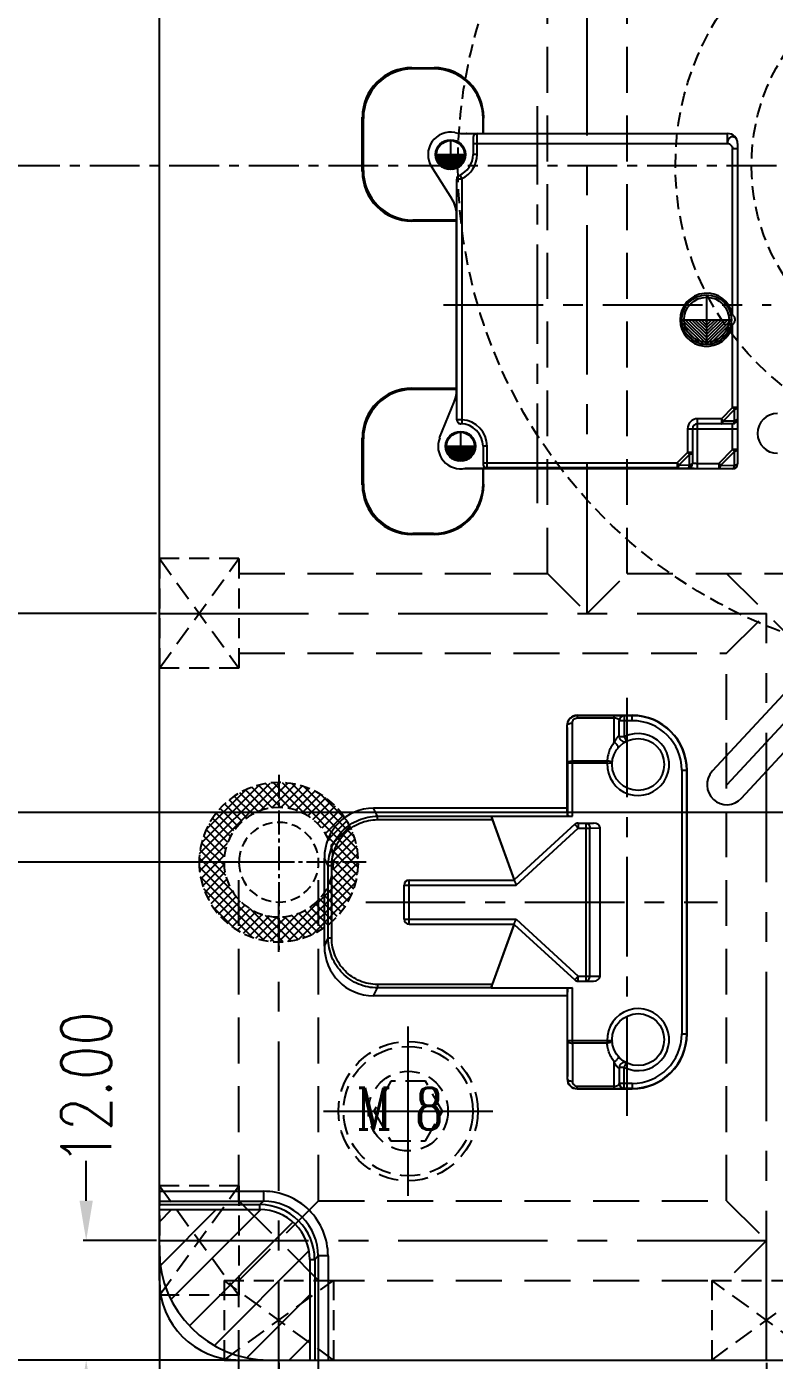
# Model space of a CAD drawing. Header units: millimetres. Extents: x 23490 to 24685, y -23248 to -22403.
# Drawn here: x 24370.3 to 24445.5, y -22755.5 to -22621.6 of the extents above; entities that cross this region are included whole.
import ezdxf

# ---------------------------------------------------------------- set-up
doc = ezdxf.new("R2010")
doc.units = ezdxf.units.MM
doc.header["$LTSCALE"] = 8
for name, pattern in [('CENTER', [2, 1.25, -0.25, 0.25, -0.25]), ('CENTER2', [1.125, 0.75, -0.125, 0.125, -0.125]), ('HIDDEN', [0.375, 0.25, -0.125]), ('HIDDEN2', [0.1875, 0.125, -0.0625])]:
    doc.linetypes.add(name, pattern=pattern)
doc.layers.get('DEFPOINTS').update_dxf_attribs({"color": 6})
for name, color, linetype in [('Cav-cor', 30, 'Continuous'), ('CL', 1, 'Continuous'), ('PIN', 5, 'Continuous'), ('PRODUCT', 1, 'Continuous'), ('SCREW', 52, 'HIDDEN'), ('WT', 4, 'Continuous')]:
    doc.layers.add(name, color=color, linetype=linetype)
doc.layers.add('dim', color=3, linetype='Continuous', lineweight=15)
doc.styles.add('ROMANC', font='RomanC.ttf', dxfattribs={"width": 0.8, "height": 7})
doc.styles.get("Standard").update_dxf_attribs({"font": 'txt.shx', "width": 0.8, "bigfont": 'chineset.shx'})
doc.dimstyles.new('ISO-25', dxfattribs={"dimtxt": 5, "dimasz": 4, "dimexe": 0.3, "dimexo": 0.3, "dimtad": 0, "dimzin": 1, "dimdsep": 46, "dimtxsty": 'Standard', "dimcen": 0, "dimclrd": 3, "dimclre": 3, "dimclrt": 3, "dimazin": 0, "dimtfac": 1, "dimtofl": 0, "dimtmove": 0, "dimatfit": 0, "dimfxl": 0, "dimarcsym": 0})

# ---------------------------------------------------------------- blocks, each defined once
blk = doc.blocks.new('*D25841')
at = {"layer": 'DEFPOINTS', "color": 0}
for p in [(24383.66, -22744.49), (24543.66, -22744.49), (24383.66, -22826.99)]:
    blk.add_point(p, dxfattribs=at)
at = {"layer": 'dim', "color": 3, "lineweight": -2}
for p, q in [((24383.66, -22744.79), (24383.66, -22827.29)), ((24543.66, -22744.79), (24543.66, -22827.29)), ((24387.66, -22826.99), (24454.7, -22826.99)), ((24539.66, -22826.99), (24472.62, -22826.99))]:
    blk.add_line(p, q, dxfattribs=at)
at = {"layer": 'dim', "color": 3}
for points in [[(24387.66, -22826.33), (24387.66, -22827.66), (24383.66, -22826.99)], [(24539.66, -22827.66), (24539.66, -22826.33), (24543.66, -22826.99)]]:
    blk.add_solid(points, dxfattribs=at)
at = {"layer": 'dim', "color": 3, "insert": (24463.66, -22826.99), "char_height": 5, "attachment_point": 5}
blk.add_mtext('160.00', dxfattribs=at)
blk = doc.blocks.new('cb_8')
at = {"linetype": 'HIDDEN'}
blk.add_circle((0, 0), 7, dxfattribs=at)
at = {"layer": 'SCREW', "linetype": 'CENTER2', "ltscale": 5}
for p, q in [((0, -8.5), (0, 8.5)), ((-8.5, 0), (8.5, 0))]:
    blk.add_line(p, q, dxfattribs=at)
at = {"layer": 'SCREW'}
blk.add_lwpolyline([(-1.73, 3), (-3.46, 0), (-1.73, -3), (1.73, -3), (3.46, 0), (1.73, 3)], close=True, dxfattribs=at)
for radius in [6.5, 4]:
    blk.add_circle((0, 0), radius, dxfattribs=at)
at = {"layer": 'dim', "style": 'ROMANC', "width": 0.8}
blk.add_text('M 8', height=4.186, dxfattribs=at).set_placement((-5.2, -1.86))
blk = doc.blocks.new('20150513.114825')
at = {"layer": 'WT', "color": 125, "linetype": 'HIDDEN'}
for p, q in [((-5.5, 8), (5.5, 8)), ((5.5, 8), (-5.5, 0)), ((-5.5, 8), (5.5, 0)), ((-5.5, 0), (-5.5, 8)), ((5.5, 0), (5.5, 8)), ((-5.5, 0), (5.5, 0))]:
    blk.add_line(p, q, dxfattribs=at)
blk = doc.blocks.new('20150513.114820')
at = {"layer": 'WT', "linetype": 'Continuous'}
h = blk.add_hatch(dxfattribs=at)
h.set_pattern_fill('ANSI37', color=125, scale=5, angle=270, style=0)
h.set_pattern_definition([(315, (23425.0146, -23957.4168), (0.441941738, 0.441941738), []), (45, (23425.0146, -23957.4168), (-0.441941738, 0.441941738), [])])
h.paths.add_polyline_path([(8, 0), (5.5, 0, 1), (-5.5, 0), (-8, 0, -1)])
h.paths.add_polyline_path([(-8, 0), (-5.5, 0, 0.414214), (0, -5.5, 0.414214), (5.5, 0), (8, 0, -0.414214), (0, -8, -0.414214)])
at = {"layer": 'WT', "color": 125, "linetype": 'CENTER2', "ltscale": 0.4}
for p, q in [((0, 8.79), (0, -8.79)), ((8.79, 0), (-8.79, 0))]:
    blk.add_line(p, q, dxfattribs=at)
at = {"layer": 'WT', "color": 125, "linetype": 'HIDDEN2'}
for radius in [8, 5.5, 4]:
    blk.add_circle((0, 0), radius, dxfattribs=at)
blk = doc.blocks.new('*D26536')
at = {"layer": 'DEFPOINTS', "color": 0}
for p in [(24376.31, -22743.49), (24383.66, -22743.49), (24391.66, -22755.49)]:
    blk.add_point(p, dxfattribs=at)
at = {"layer": 'dim', "color": 3, "lineweight": -2}
for p, q in [((24376.31, -22739.49), (24376.31, -22735.49)), ((24383.36, -22743.49), (24376.01, -22743.49)), ((24391.36, -22755.49), (24376.01, -22755.49)), ((24376.31, -22759.49), (24376.31, -22763.49))]:
    blk.add_line(p, q, dxfattribs=at)
at = {"layer": 'dim', "color": 3}
for points in [[(24375.64, -22739.49), (24376.98, -22739.49), (24376.31, -22743.49)], [(24376.98, -22759.49), (24375.64, -22759.49), (24376.31, -22755.49)]]:
    blk.add_solid(points, dxfattribs=at)
at = {"layer": 'dim', "color": 3, "insert": (24376.31, -22728.2), "char_height": 5, "attachment_point": 5, "rotation": 90}
blk.add_mtext('12.00', dxfattribs=at)
blk = doc.blocks.new('*D26537')
at = {"layer": 'DEFPOINTS', "color": 0}
for p in [(24348.25, -22680.49), (24383.66, -22680.49), (24391.66, -22755.49)]:
    blk.add_point(p, dxfattribs=at)
at = {"layer": 'dim', "color": 3, "lineweight": -2}
for p, q in [((24383.36, -22680.49), (24347.95, -22680.49)), ((24348.25, -22684.49), (24348.25, -22710.03)), ((24348.25, -22751.49), (24348.25, -22725.95)), ((24391.36, -22755.49), (24347.95, -22755.49))]:
    blk.add_line(p, q, dxfattribs=at)
at = {"layer": 'dim', "color": 3}
for points in [[(24348.91, -22684.49), (24347.58, -22684.49), (24348.25, -22680.49)], [(24347.58, -22751.49), (24348.91, -22751.49), (24348.25, -22755.49)]]:
    blk.add_solid(points, dxfattribs=at)
at = {"layer": 'dim', "color": 3, "insert": (24348.25, -22717.99), "char_height": 5, "attachment_point": 5, "rotation": 90}
blk.add_mtext('75.00', dxfattribs=at)
blk = doc.blocks.new('*D26538')
at = {"layer": 'DEFPOINTS', "color": 0}
for p in [(24383.66, -22747.49), (24395.66, -22755.49), (24395.66, -22764.85)]:
    blk.add_point(p, dxfattribs=at)
at = {"layer": 'dim', "color": 3, "lineweight": -2}
for p, q in [((24383.66, -22747.79), (24383.66, -22765.15)), ((24395.66, -22755.79), (24395.66, -22765.15)), ((24379.66, -22764.85), (24375.66, -22764.85)), ((24399.66, -22764.85), (24403.66, -22764.85))]:
    blk.add_line(p, q, dxfattribs=at)
at = {"layer": 'dim', "color": 3}
for points in [[(24379.66, -22765.52), (24379.66, -22764.19), (24383.66, -22764.85)], [(24399.66, -22764.19), (24399.66, -22765.52), (24395.66, -22764.85)]]:
    blk.add_solid(points, dxfattribs=at)
at = {"layer": 'dim', "color": 3, "insert": (24410.95, -22764.85), "char_height": 5, "attachment_point": 5}
blk.add_mtext('12.00', dxfattribs=at)
blk = doc.blocks.new('*D26539')
at = {"layer": 'DEFPOINTS', "color": 0}
for p in [(24383.66, -22747.49), (24444.66, -22755.49), (24444.66, -22774.45)]:
    blk.add_point(p, dxfattribs=at)
at = {"layer": 'dim', "color": 3, "lineweight": -2}
for p, q in [((24383.66, -22747.79), (24383.66, -22774.75)), ((24444.66, -22755.79), (24444.66, -22774.75)), ((24387.66, -22774.45), (24406.87, -22774.45)), ((24440.66, -22774.45), (24421.45, -22774.45))]:
    blk.add_line(p, q, dxfattribs=at)
at = {"layer": 'dim', "color": 3}
for points in [[(24387.66, -22773.78), (24387.66, -22775.11), (24383.66, -22774.45)], [(24440.66, -22775.11), (24440.66, -22773.78), (24444.66, -22774.45)]]:
    blk.add_solid(points, dxfattribs=at)
at = {"layer": 'dim', "color": 3, "insert": (24414.16, -22774.45), "char_height": 5, "attachment_point": 5}
blk.add_mtext('61.00', dxfattribs=at)
blk = doc.blocks.new('*D26540')
at = {"layer": 'DEFPOINTS', "color": 0}
for p in [(24383.66, -22747.49), (24488.66, -22755.49), (24488.66, -22783.35)]:
    blk.add_point(p, dxfattribs=at)
at = {"layer": 'dim', "color": 3, "lineweight": -2}
for p, q in [((24383.66, -22747.79), (24383.66, -22783.65)), ((24488.66, -22755.79), (24488.66, -22783.65)), ((24387.66, -22783.35), (24427.2, -22783.35)), ((24484.66, -22783.35), (24445.12, -22783.35))]:
    blk.add_line(p, q, dxfattribs=at)
at = {"layer": 'dim', "color": 3}
for points in [[(24387.66, -22782.68), (24387.66, -22784.01), (24383.66, -22783.35)], [(24484.66, -22784.01), (24484.66, -22782.68), (24488.66, -22783.35)]]:
    blk.add_solid(points, dxfattribs=at)
at = {"layer": 'dim', "color": 3, "insert": (24436.16, -22783.35), "char_height": 5, "attachment_point": 5}
blk.add_mtext('105.00', dxfattribs=at)
blk = doc.blocks.new('*D26541')
at = {"layer": 'DEFPOINTS', "color": 0}
for p in [(24366.23, -22705.49), (24395.66, -22705.49), (24391.66, -22755.49)]:
    blk.add_point(p, dxfattribs=at)
at = {"layer": 'dim', "color": 3, "lineweight": -2}
for p, q in [((24395.36, -22705.49), (24365.93, -22705.49)), ((24366.23, -22709.49), (24366.23, -22722.87)), ((24366.23, -22751.49), (24366.23, -22738.12)), ((24391.36, -22755.49), (24365.93, -22755.49))]:
    blk.add_line(p, q, dxfattribs=at)
at = {"layer": 'dim', "color": 3}
for points in [[(24366.9, -22709.49), (24365.56, -22709.49), (24366.23, -22705.49)], [(24365.56, -22751.49), (24366.9, -22751.49), (24366.23, -22755.49)]]:
    blk.add_solid(points, dxfattribs=at)
at = {"layer": 'dim', "color": 3, "insert": (24366.23, -22730.49), "char_height": 5, "attachment_point": 5, "rotation": 90}
blk.add_mtext('50.00', dxfattribs=at)
blk = doc.blocks.new('*D26542')
at = {"layer": 'DEFPOINTS', "color": 0}
for p in [(24531.66, -22700.49), (24357.69, -22755.49), (24391.66, -22755.49)]:
    blk.add_point(p, dxfattribs=at)
at = {"layer": 'dim', "color": 3, "lineweight": -2}
for p, q in [((24531.36, -22700.49), (24357.39, -22700.49)), ((24357.69, -22704.49), (24357.69, -22720.03)), ((24357.69, -22751.49), (24357.69, -22735.95)), ((24391.36, -22755.49), (24357.39, -22755.49))]:
    blk.add_line(p, q, dxfattribs=at)
at = {"layer": 'dim', "color": 3}
for points in [[(24358.36, -22704.49), (24357.02, -22704.49), (24357.69, -22700.49)], [(24357.02, -22751.49), (24358.36, -22751.49), (24357.69, -22755.49)]]:
    blk.add_solid(points, dxfattribs=at)
at = {"layer": 'dim', "color": 3, "insert": (24357.69, -22727.99), "char_height": 5, "attachment_point": 5, "rotation": 90}
blk.add_mtext('55.00', dxfattribs=at)

msp = doc.modelspace()

# ---------------------------------------------------------------- hatches: boundary and pattern name
at = {"layer": 'Cav-cor'}
h = msp.add_hatch(dxfattribs=at)
h.set_pattern_fill('ANSI31', color=241, style=0)
h.set_pattern_definition([(45, (-1686.4212, 13.9705), (-2.24506403, 2.24506403), [])])
h.paths.add_polyline_path([(24383.661, -22744.491, 0.4142136), (24394.661, -22755.491), (24398.767, -22755.491), (24398.767, -22745.378, 0.414533), (24393.774, -22740.385), (24383.661, -22740.385)])
at = {"layer": 'PIN', "linetype": 'Continuous'}
h = msp.add_hatch(dxfattribs=at)
h.set_pattern_fill('ANSI31', color=4, scale=1.090909, angle=90.5, style=0)
h.set_pattern_definition([(135.5, (24524.9532, -22641.20546), (-0.09557854, -0.09726142), [])])
h.paths.add_polyline_path([(24412.918, -22634.416), (24411.418, -22634.429, 0.4142136), (24412.931, -22635.916)])
h = msp.add_hatch(dxfattribs=at)
h.set_pattern_fill('ANSI31', color=4, scale=1.090909, angle=89.5, style=0)
h.set_pattern_definition([(44.5, (24300.88215, -22641.20546), (0.09557854, -0.09726142), [])])
h.paths.add_polyline_path([(24412.918, -22634.416), (24414.418, -22634.429, -0.4142136), (24412.905, -22635.916)])
h = msp.add_hatch(dxfattribs=at)
h.set_pattern_fill('ANSI31', color=4, scale=1.818182, angle=90.5, style=0)
h.set_pattern_definition([(135.5, (24625.37156, -22662.31442), (-0.15929756, -0.16210237), [])])
h.paths.add_polyline_path([(24438.646, -22650.998), (24436.146, -22651.02, 0.4142136), (24438.667, -22653.498)])
h = msp.add_hatch(dxfattribs=at)
h.set_pattern_fill('ANSI31', color=4, scale=1.818182, angle=89.5, style=0)
h.set_pattern_definition([(44.5, (24251.9198, -22662.31442), (0.15929756, -0.16210237), [])])
h.paths.add_polyline_path([(24438.646, -22650.998), (24441.146, -22651.02, -0.4142136), (24438.624, -22653.498)])
h = msp.add_hatch(dxfattribs=at)
h.set_pattern_fill('ANSI31', color=4, scale=1.090909, angle=90.5, style=0)
h.set_pattern_definition([(135.5, (24525.9582, -22670.50121), (-0.09557854, -0.09726142), [])])
h.paths.add_polyline_path([(24413.923, -22663.712), (24412.423, -22663.725, 0.4142136), (24413.936, -22665.211)])
h = msp.add_hatch(dxfattribs=at)
h.set_pattern_fill('ANSI31', color=4, scale=1.090909, angle=89.5, style=0)
h.set_pattern_definition([(44.5, (24301.88715, -22670.50121), (0.09557854, -0.09726142), [])])
h.paths.add_polyline_path([(24413.923, -22663.712), (24415.423, -22663.725, -0.4142136), (24413.91, -22665.211)])

# ---------------------------------------------------------------- linework, layer by layer
at = {"color": 8, "linetype": 'HIDDEN', "ltscale": 0.7}
for radius in [50, 28.15, 20.5]:
    msp.add_circle((24463.661, -22635.491), radius, dxfattribs=at)
at = {"layer": 'Cav-cor', "color": 241}
for p, q in [((24383.661, -22747.491), (24383.661, -22523.491)), ((24409.037, -22625.685), (24409.142, -22625.791)), ((24409.037, -22625.685), (24411.263, -22625.685)), ((24411.2, -22625.791), (24409.142, -22625.791)), ((24411.263, -22625.685), (24411.2, -22625.791)), ((24404.056, -22636.115), (24404.056, -22630.666)), ((24404.056, -22630.666), (24404.161, -22630.772)), ((24404.161, -22636.01), (24404.161, -22630.772)), ((24416.247, -22630.681), (24416.184, -22630.787)), ((24416.184, -22632.292), (24416.184, -22630.787)), ((24416.247, -22632.292), (24416.247, -22630.681)), ((24414.536, -22632.292), (24440.756, -22632.292)), ((24415.179, -22632.694), (24415.179, -22634.416)), ((24415.581, -22634.416), (24415.581, -22632.292)), ((24440.756, -22633.297), (24440.756, -22632.292)), ((24415.179, -22633.297), (24440.756, -22633.297)), ((24441.259, -22650.483), (24441.259, -22633.799)), ((24441.259, -22633.799), (24441.761, -22633.799)), ((24441.761, -22633.297), (24441.761, -22665.47)), ((24415.581, -22634.416), (24415.179, -22634.416)), ((24404.056, -22636.115), (24404.161, -22636.01)), ((24413.066, -22638.892), (24411.005, -22635.622)), ((24414.064, -22636.819), (24413.891, -22636.457)), ((24413.549, -22640.528), (24413.549, -22636.871)), ((24413.562, -22661.049), (24413.562, -22636.865)), ((24414.064, -22636.819), (24414.064, -22661.052)), ((24413.531, -22640.991), (24413.531, -22640.5)), ((24413.549, -22640.528), (24413.531, -22640.5)), ((24409.037, -22641.096), (24409.142, -22640.991)), ((24413.521, -22641.096), (24409.037, -22641.096)), ((24413.531, -22640.991), (24409.142, -22640.991)), ((24413.531, -22640.991), (24413.521, -22641.096)), ((24413.521, -22657.885), (24413.521, -22641.096)), ((24441.259, -22650.483), (24440.864, -22650.561)), ((24441.259, -22651.513), (24440.864, -22651.435)), ((24441.259, -22659.818), (24441.259, -22651.513)), ((24409.037, -22657.885), (24409.142, -22657.991)), ((24409.037, -22657.885), (24413.521, -22657.885)), ((24413.531, -22657.991), (24409.142, -22657.991)), ((24413.531, -22657.991), (24413.521, -22657.885)), ((24413.531, -22658.059), (24413.531, -22657.991)), ((24413.531, -22658.059), (24413.549, -22658.016)), ((24413.549, -22661.048), (24413.549, -22658.016)), ((24411.826, -22662.864), (24413.311, -22659.189)), ((24441.259, -22659.818), (24440.129, -22660.948)), ((24441.457, -22660.017), (24440.328, -22661.146)), ((24441.259, -22659.818), (24441.457, -22660.017)), ((24441.761, -22659.818), (24441.259, -22659.818)), ((24441.457, -22661.146), (24441.457, -22660.017)), ((24414.064, -22661.052), (24414.043, -22661.453)), ((24436.736, -22661.953), (24436.736, -22664.341)), ((24436.736, -22661.953), (24441.761, -22661.953)), ((24437.239, -22661.953), (24437.239, -22665.405)), ((24437.741, -22665.925), (24437.741, -22660.948)), ((24440.129, -22660.948), (24437.741, -22660.948)), ((24441.259, -22661.45), (24437.741, -22661.45)), ((24440.129, -22660.948), (24440.328, -22661.146)), ((24440.129, -22660.948), (24440.129, -22661.45)), ((24440.328, -22661.146), (24441.457, -22661.146)), ((24441.259, -22664.036), (24441.259, -22661.45)), ((24404.056, -22667.595), (24404.056, -22662.866)), ((24404.056, -22662.866), (24404.161, -22662.972)), ((24404.161, -22667.49), (24404.161, -22662.972)), ((24416.184, -22663.712), (24416.184, -22665.515)), ((24416.586, -22663.712), (24416.184, -22663.712)), ((24416.586, -22665.917), (24416.586, -22663.712)), ((24436.736, -22664.341), (24435.689, -22665.388)), ((24436.935, -22664.539), (24435.888, -22665.586)), ((24436.736, -22664.341), (24436.935, -22664.539)), ((24437.239, -22664.341), (24436.736, -22664.341)), ((24436.935, -22665.595), (24436.935, -22664.539)), ((24441.259, -22664.036), (24439.871, -22665.423)), ((24441.457, -22664.234), (24440.07, -22665.621)), ((24441.761, -22664.036), (24441.259, -22664.036)), ((24441.259, -22664.036), (24441.457, -22664.234)), ((24441.457, -22665.633), (24441.457, -22664.234)), ((24414.231, -22665.952), (24416.184, -22665.952)), ((24414.423, -22665.917), (24416.586, -22665.917)), ((24416.184, -22665.388), (24435.689, -22665.388)), ((24416.184, -22667.475), (24416.184, -22665.952)), ((24416.247, -22665.973), (24416.184, -22665.952)), ((24416.247, -22667.58), (24416.247, -22665.973)), ((24441.259, -22665.973), (24416.247, -22665.973)), ((24435.689, -22665.89), (24416.586, -22665.89)), ((24435.689, -22665.388), (24435.888, -22665.586)), ((24435.689, -22665.388), (24435.689, -22665.89)), ((24435.689, -22665.89), (24436.736, -22665.899)), ((24435.888, -22665.586), (24436.935, -22665.595)), ((24436.736, -22665.899), (24436.736, -22665.908)), ((24437.741, -22665.423), (24439.871, -22665.423)), ((24437.741, -22665.925), (24439.871, -22665.925)), ((24439.871, -22665.423), (24440.07, -22665.621)), ((24439.871, -22665.423), (24439.871, -22665.925)), ((24439.871, -22665.925), (24441.259, -22665.937)), ((24440.07, -22665.621), (24441.457, -22665.633)), ((24441.259, -22665.973), (24441.259, -22665.937)), ((24404.056, -22667.595), (24404.161, -22667.49)), ((24416.184, -22667.475), (24416.247, -22667.58)), ((24409.037, -22672.576), (24409.142, -22672.471)), ((24411.263, -22672.576), (24409.037, -22672.576)), ((24411.2, -22672.471), (24409.142, -22672.471)), ((24411.2, -22672.471), (24411.263, -22672.576)), ((24461.161, -22672.634), (24439.219, -22696.352)), ((24440.687, -22697.71), (24463.661, -22672.876)), ((24442.155, -22699.068), (24461.161, -22678.524)), ((24425.655, -22690.749), (24425.641, -22690.734)), ((24425.641, -22690.734), (24431.164, -22690.734)), ((24425.655, -22690.749), (24429.372, -22690.749)), ((24425.655, -22690.749), (24425.655, -22690.993)), ((24425.655, -22690.993), (24429.372, -22690.993)), ((24429.372, -22693.444), (24429.372, -22690.749)), ((24429.874, -22692.884), (24429.874, -22691.262)), ((24431.164, -22691.272), (24429.874, -22691.272)), ((24430.377, -22690.759), (24430.377, -22692.884)), ((24431.164, -22690.769), (24430.377, -22690.769)), ((24431.164, -22691.272), (24431.164, -22690.734)), ((24424.653, -22691.757), (24424.636, -22691.739)), ((24424.636, -22700.069), (24424.636, -22691.739)), ((24430.377, -22692.884), (24429.874, -22692.884)), ((24430.377, -22692.884), (24430.601, -22693.333)), ((24428.654, -22695.543), (24424.671, -22695.543)), ((24424.671, -22695.543), (24424.671, -22700.776)), ((24428.654, -22695.322), (24425.173, -22695.322)), ((24425.173, -22700.864), (24425.173, -22695.322)), ((24428.654, -22695.543), (24428.654, -22695.322)), ((24429.156, -22695.564), (24428.654, -22695.543)), ((24436.149, -22696.257), (24436.687, -22696.257)), ((24436.149, -22696.257), (24436.149, -22722.724)), ((24436.652, -22722.724), (24436.652, -22696.257)), ((24436.687, -22722.724), (24436.687, -22696.257)), ((24405.579, -22700.868), (24405.182, -22700.069)), ((24424.636, -22700.069), (24405.182, -22700.069)), ((24405.579, -22701.213), (24405.579, -22700.868)), ((24405.579, -22700.868), (24416.999, -22700.868)), ((24417, -22700.864), (24416.999, -22700.868)), ((24417, -22700.864), (24419.325, -22707.253)), ((24417, -22700.864), (24425.173, -22700.864)), ((24424.671, -22700.776), (24424.636, -22700.069)), ((24405.579, -22701.213), (24417.098, -22701.213)), ((24417.098, -22701.213), (24419.306, -22707.28)), ((24425.403, -22701.683), (24419.325, -22707.253)), ((24419.501, -22707.782), (24425.745, -22702.061)), ((24425.403, -22701.683), (24425.406, -22701.69)), ((24425.406, -22701.69), (24425.745, -22702.061)), ((24425.742, -22701.551), (24427.273, -22701.551)), ((24425.742, -22701.551), (24425.745, -22701.558)), ((24425.745, -22701.558), (24425.745, -22702.061)), ((24425.745, -22702.061), (24426.912, -22702.061)), ((24426.54, -22701.558), (24427.273, -22701.551)), ((24426.54, -22717.423), (24426.54, -22701.558)), ((24426.912, -22702.061), (24427.948, -22702.051)), ((24426.912, -22716.921), (24426.912, -22702.061)), ((24427.948, -22716.931), (24427.948, -22702.051)), ((24400.633, -22705.863), (24400.239, -22705.069)), ((24400.239, -22713.913), (24400.239, -22705.069)), ((24400.982, -22705.863), (24400.633, -22705.863)), ((24400.633, -22713.119), (24400.633, -22705.863)), ((24400.982, -22713.119), (24400.982, -22705.863)), ((24408.752, -22707.28), (24419.299, -22707.28)), ((24408.752, -22711.702), (24408.752, -22707.28)), ((24419.325, -22707.253), (24419.301, -22707.278)), ((24408.25, -22707.782), (24419.501, -22707.782)), ((24408.25, -22711.199), (24408.25, -22707.782)), ((24408.25, -22711.199), (24419.501, -22711.199)), ((24408.752, -22711.702), (24419.299, -22711.702)), ((24417, -22718.117), (24419.325, -22711.729)), ((24419.306, -22711.702), (24417.098, -22717.769)), ((24419.325, -22711.729), (24419.301, -22711.703)), ((24419.325, -22711.729), (24425.403, -22717.298)), ((24419.501, -22711.199), (24425.745, -22716.921)), ((24400.239, -22713.913), (24400.633, -22713.119)), ((24400.982, -22713.119), (24400.633, -22713.119)), ((24425.406, -22717.291), (24425.745, -22716.921)), ((24425.745, -22716.921), (24426.912, -22716.921)), ((24425.745, -22717.423), (24425.745, -22716.921)), ((24426.912, -22716.921), (24427.948, -22716.931)), ((24405.182, -22718.913), (24405.579, -22718.114)), ((24417.098, -22717.769), (24405.579, -22717.769)), ((24405.579, -22717.769), (24405.579, -22718.114)), ((24416.999, -22718.114), (24405.579, -22718.114)), ((24417, -22718.117), (24416.999, -22718.114)), ((24417, -22718.117), (24425.173, -22718.117)), ((24424.671, -22718.205), (24424.636, -22718.913)), ((24424.671, -22723.439), (24424.671, -22718.205)), ((24425.173, -22723.659), (24425.173, -22718.117)), ((24425.403, -22717.298), (24425.406, -22717.291)), ((24425.742, -22717.43), (24425.745, -22717.423)), ((24425.742, -22717.43), (24427.273, -22717.43)), ((24424.636, -22718.913), (24405.182, -22718.913)), ((24424.636, -22718.913), (24424.636, -22727.242)), ((24428.654, -22723.439), (24424.671, -22723.439)), ((24428.654, -22723.659), (24425.173, -22723.659)), ((24429.156, -22723.418), (24428.654, -22723.439)), ((24428.654, -22723.439), (24428.654, -22723.659)), ((24436.149, -22722.724), (24436.687, -22722.724)), ((24429.372, -22728.232), (24429.372, -22725.537)), ((24430.377, -22726.098), (24429.874, -22726.098)), ((24429.874, -22726.098), (24429.874, -22727.72)), ((24430.377, -22726.098), (24430.601, -22725.648)), ((24430.377, -22728.222), (24430.377, -22726.098)), ((24424.653, -22727.225), (24424.636, -22727.242)), ((24431.164, -22727.71), (24429.874, -22727.71)), ((24431.164, -22727.71), (24431.164, -22728.247)), ((24425.655, -22728.232), (24425.641, -22728.247)), ((24425.641, -22728.247), (24431.164, -22728.247)), ((24425.655, -22727.989), (24429.372, -22727.989)), ((24425.655, -22728.232), (24425.655, -22727.989)), ((24425.655, -22728.232), (24429.372, -22728.232)), ((24431.164, -22728.212), (24430.377, -22728.212)), ((24383.661, -22738.542), (24394.119, -22738.542)), ((24383.661, -22739.54), (24394.119, -22739.54)), ((24393.774, -22739.885), (24394.119, -22739.54)), ((24394.119, -22738.542), (24394.119, -22739.54)), ((24383.661, -22739.885), (24393.774, -22739.885)), ((24383.661, -22740.385), (24393.774, -22740.385)), ((24393.774, -22740.385), (24393.774, -22739.885)), ((24399.267, -22745.378), (24399.612, -22745.033)), ((24400.61, -22745.033), (24399.612, -22745.033)), ((24399.612, -22745.033), (24399.612, -22755.491)), ((24400.61, -22745.033), (24400.61, -22755.491)), ((24398.767, -22745.378), (24399.267, -22745.378)), ((24398.767, -22745.378), (24398.767, -22755.491)), ((24399.267, -22745.378), (24399.267, -22755.491)), ((24391.661, -22755.491), (24535.661, -22755.491))]:
    msp.add_line(p, q, dxfattribs=at)
for centre, radius in [((24438.646, -22650.998), 2.261), ((24431.767, -22695.672), 2.613), ((24431.767, -22723.31), 2.613)]:
    msp.add_circle(centre, radius, dxfattribs=at)
for centre, radius, start, end in [((24412.918, -22634.416), 2.261, 78.73414, 212.23095), ((24414.341, -22627.27), 5.025, 258.73436, 271.85393), ((24415.581, -22632.694), 0.402, 90, 180), ((24440.756, -22633.297), 1.005, 0, 90), ((24412.918, -22634.416), 2.261, 292.82404, 0), ((24412.918, -22634.416), 2.663, 295.50433, 0), ((24413.951, -22636.871), 0.402, 112.82341, 179.99918), ((24413.964, -22636.865), 0.402, 114.79564, 180.01335), ((24412.516, -22634.416), 2.663, 292.82333, 293.13164), ((24438.646, -22650.998), 2.663, 11.14769, 348.85231), ((24445.761, -22662.415), 2, 90, 270), ((24413.521, -22663.712), 2.663, 89.11265, 89.39653), ((24413.357, -22727.443), 66.394, 89.38922, 89.82286), ((24413.964, -22661.049), 0.402, 179.99654, 264.24887), ((24413.923, -22663.712), 2.261, 0, 89.39587), ((24413.923, -22663.712), 2.663, 0, 86.94923), ((24437.741, -22661.953), 1.005, 90, 180), ((24437.741, -22661.953), 0.502, 90, 180), ((24441.259, -22660.948), 0.502, 270, 0), ((24413.923, -22663.712), 2.261, 157.9935, 282.79336), ((24416.586, -22665.488), 0.402, 183.65596, 270.00593), ((24436.736, -22665.396), 0.502, 269.99851, 359.99216), ((24436.736, -22665.405), 0.502, 269.99851, 359.99216), ((24441.258, -22665.431), 0.506, 270.06503, 287.93227), ((24441.259, -22665.434), 0.503, 288.00672, 341.98455), ((24425.641, -22691.739), 1.005, 90.00519, 179.99481), ((24425.656, -22691.754), 1.005, 90.01655, 100.88541), ((24430.377, -22691.262), 0.503, 90.00204, 179.99564), ((24430.38, -22691.273), 0.506, 162.25046, 178.83031), ((24430.37, -22691.272), 0.496, 178.8751, 179.99949), ((24430.377, -22691.272), 0.503, 108.068, 162.17788), ((24430.377, -22691.276), 0.506, 90.06567, 107.99182), ((24431.164, -22696.257), 5.523, 0, 90), ((24431.164, -22696.257), 5.488, 0, 90), ((24431.164, -22696.257), 4.986, 0, 90), ((24425.657, -22691.754), 1.004, 179.27165, 180.14305), ((24431.767, -22695.672), 3.115, 177.62476, 116.49587), ((24430.377, -22692.884), 0.502, 179.99965, 296.49617), ((24440.687, -22697.71), 2, 137.22694, 317.22694), ((24408.752, -22707.782), 0.502, 90, 180), ((24408.752, -22711.199), 0.502, 180, 270), ((24431.767, -22723.31), 3.115, 243.50413, 182.37524), ((24431.164, -22722.724), 5.523, 270, 0), ((24431.164, -22722.724), 5.488, 270, 0), ((24431.164, -22722.724), 4.986, 270, 0), ((24430.377, -22726.098), 0.502, 63.50383, 180.00035), ((24425.641, -22727.242), 1.005, 180.00519, 269.99481), ((24425.657, -22727.227), 1.004, 179.85695, 180.72835), ((24430.37, -22727.71), 0.496, 180.00051, 181.1249), ((24430.38, -22727.709), 0.506, 181.16969, 197.74954), ((24430.377, -22727.72), 0.503, 180.00436, 269.99796), ((24425.656, -22727.228), 1.005, 259.11459, 269.98345), ((24430.377, -22727.709), 0.503, 197.82212, 251.932), ((24430.377, -22727.706), 0.506, 252.00818, 269.93433), ((24394.123, -22745.029), 6.487, 359.96876, 90.03124), ((24394.126, -22745.026), 5.486, 359.92894, 90.07106), ((24393.775, -22745.377), 5.491, 359.98867, 90.01133), ((24393.777, -22745.375), 4.99, 359.96876, 90.03124), ((24394.661, -22744.491), 11, 180, 270), ((24391.661, -22747.491), 8, 180, 270)]:
    msp.add_arc(centre, radius, start, end, dxfattribs=at)
for centre, major_axis, ratio, start_param, end_param in [((24409.075, -22630.704), (3.562, -3.562), 0.9924325, 2.3599926, 3.9231927), ((24409.18, -22630.81), (-3.562, 3.562), 0.9924325, -0.7816001, 0.7816001), ((24411.177, -22630.81), (2.583, 4.312), 0.9948398, -1.0288116, 0.5374234), ((24411.24, -22630.704), (2.583, 4.312), 0.9948398, -1.0288116, 0.5374234), ((24414.536, -22633.297), (1.005, 0), 0.9999619, 1.5707963, 1.6031587), ((24409.075, -22636.077), (3.562, 3.562), 0.9924325, -3.9231927, -2.3599926), ((24409.18, -22635.972), (-3.562, -3.562), 0.9924325, -0.7816001, 0.7816001), ((24410.516, -22640.5), (-1.608, 2.551), 0.9998662, 4.1497923, 4.712389), ((24410.534, -22640.527), (-1.608, 2.551), 0.9998662, -2.133393, -1.5707963), ((24409.075, -22662.904), (3.562, -3.562), 0.9924325, 2.3599926, 3.9231927), ((24409.18, -22663.01), (-3.562, 3.562), 0.9924325, -0.7816001, 0.7816001), ((24410.516, -22658.06), (1.13, 2.796), 0.9997289, -1.5707963, -1.1866163), ((24410.534, -22658.016), (1.13, 2.796), 0.9997289, -1.5707963, -1.1866163), ((24416.586, -22665.515), (0, 0.402), 0.9998477, 1.5707963, 3.1415927), ((24441.259, -22665.47), (0, -0.503), 0.9998477, 0, 1.5707963), ((24409.18, -22667.452), (-3.562, -3.562), 0.9924325, -0.7816001, 0.7816001), ((24411.177, -22667.452), (-2.583, 4.312), 0.9948398, 2.6041693, 4.1704042), ((24409.075, -22667.557), (3.562, 3.562), 0.9924325, -3.9231927, -2.3599926), ((24411.24, -22667.557), (-2.583, 4.312), 0.9948398, 2.6041693, 4.1704042), ((24405.258, -22705.146), (-2.265, 4.565), 0.9811726, -0.4530572, 1.1026041), ((24417.13, -22701.213), (-0.128, 0.35), 0.0821384, 0.1444157, 1.5406791), ((24425.173, -22700.776), (0.502, 0), 0.176327, -3.132866, -1.5707963), ((24425.742, -22702.054), (-0.182, 0.468), 0.9999562, -0.3708677, 0.3708677), ((24427.269, -22702.054), (0.678, 0.007), 0.7406719, -0.0071259, 1.5578075), ((24405.258, -22713.836), (2.265, 4.565), 0.9811726, -4.2441968, -2.6885354), ((24427.269, -22716.928), (-0.678, 0.007), 0.7406719, 1.5837852, 3.1487186), ((24417.13, -22717.769), (0.128, 0.35), 0.0821384, -4.6822718, -3.2860084), ((24425.173, -22718.206), (0.502, 0), 0.176327, 1.5707963, 3.132866), ((24425.742, -22716.928), (-0.182, -0.468), 0.9999562, -0.3708677, 0.3708677)]:
    msp.add_ellipse(centre, major_axis=major_axis, ratio=ratio, start_param=start_param, end_param=end_param, dxfattribs=at)
for points, knots in [([(24440.756, -22633.297), (24440.759, -22633.226), (24440.774, -22633.086), (24440.843, -22632.895), (24440.948, -22632.738), (24441.084, -22632.63), (24441.241, -22632.584), (24441.401, -22632.61), (24441.543, -22632.701), (24441.614, -22632.793), (24441.645, -22632.845)], [0, 0, 0, 0, 0.1497874, 0.2929919, 0.4246782, 0.5432316, 0.6519918, 0.7589885, 0.8732335, 1, 1, 1, 1]), ([(24440.756, -22633.297), (24440.818, -22633.299), (24440.946, -22633.337), (24441.104, -22633.454), (24441.223, -22633.61), (24441.259, -22633.738), (24441.259, -22633.799)], [0, 0, 0, 0, 0.2432086, 0.5023464, 0.7595733, 1, 1, 1, 1]), ([(24413.562, -22636.865), (24413.575, -22636.863), (24413.625, -22636.86), (24413.729, -22636.85), (24413.883, -22636.837), (24414.001, -22636.826), (24414.064, -22636.819)], [0, 0, 0, 0, 0.0788734, 0.2966704, 0.6199168, 1, 1, 1, 1]), ([(24441.259, -22651.513), (24441.293, -22651.478), (24441.358, -22651.405), (24441.439, -22651.282), (24441.496, -22651.146), (24441.517, -22650.998), (24441.496, -22650.851), (24441.421, -22650.669), (24441.327, -22650.553), (24441.259, -22650.483)], [0, 0, 0, 0, 0.1257828, 0.2503481, 0.3746635, 0.5002407, 0.6258404, 0.7502147, 1, 1, 1, 1]), ([(24441.761, -22659.818), (24441.761, -22659.84), (24441.747, -22659.875), (24441.713, -22659.912), (24441.662, -22659.951), (24441.576, -22659.989), (24441.499, -22660.009), (24441.457, -22660.017)], [0, 0, 0, 0, 0.1698847, 0.2716173, 0.3881549, 0.6672212, 1, 1, 1, 1]), ([(24413.549, -22661.048), (24413.549, -22661.098), (24413.568, -22661.199), (24413.65, -22661.329), (24413.774, -22661.419), (24413.873, -22661.447), (24413.923, -22661.45)], [0, 0, 0, 0, 0.2500238, 0.5000289, 0.7499169, 1, 1, 1, 1]), ([(24413.923, -22661.45), (24413.927, -22661.451), (24413.935, -22661.45), (24413.943, -22661.45), (24413.947, -22661.45)], [0, 0, 0, 0, 0.5, 1, 1, 1, 1]), ([(24440.129, -22661.45), (24440.151, -22661.45), (24440.186, -22661.436), (24440.223, -22661.403), (24440.261, -22661.351), (24440.3, -22661.265), (24440.32, -22661.188), (24440.328, -22661.146)], [0, 0, 0, 0, 0.1698847, 0.2716173, 0.3881549, 0.6672212, 1, 1, 1, 1]), ([(24441.259, -22661.45), (24441.281, -22661.45), (24441.316, -22661.436), (24441.352, -22661.403), (24441.391, -22661.351), (24441.43, -22661.265), (24441.449, -22661.188), (24441.457, -22661.146)], [0, 0, 0, 0, 0.1698853, 0.2716185, 0.3881577, 0.6672274, 1, 1, 1, 1]), ([(24441.761, -22660.948), (24441.761, -22660.97), (24441.747, -22661.005), (24441.713, -22661.041), (24441.662, -22661.08), (24441.576, -22661.119), (24441.499, -22661.139), (24441.457, -22661.146)], [0, 0, 0, 0, 0.1698847, 0.2716173, 0.3881549, 0.6672212, 1, 1, 1, 1]), ([(24437.239, -22664.341), (24437.239, -22664.362), (24437.225, -22664.398), (24437.191, -22664.434), (24437.14, -22664.473), (24437.053, -22664.512), (24436.977, -22664.531), (24436.935, -22664.539)], [0, 0, 0, 0, 0.1698752, 0.2716067, 0.388145, 0.6672159, 1, 1, 1, 1]), ([(24441.761, -22664.036), (24441.761, -22664.057), (24441.747, -22664.093), (24441.713, -22664.129), (24441.662, -22664.168), (24441.576, -22664.207), (24441.499, -22664.226), (24441.457, -22664.234)], [0, 0, 0, 0, 0.1698752, 0.2716067, 0.388145, 0.6672159, 1, 1, 1, 1]), ([(24435.689, -22665.89), (24435.711, -22665.889), (24435.746, -22665.875), (24435.782, -22665.84), (24435.821, -22665.789), (24435.86, -22665.704), (24435.88, -22665.628), (24435.888, -22665.586)], [0, 0, 0, 0, 0.1710626, 0.2735816, 0.3906195, 0.6693522, 1, 1, 1, 1]), ([(24436.736, -22665.899), (24436.758, -22665.898), (24436.793, -22665.883), (24436.829, -22665.849), (24436.868, -22665.798), (24436.907, -22665.712), (24436.927, -22665.637), (24436.935, -22665.595)], [0, 0, 0, 0, 0.1710718, 0.2735924, 0.3906309, 0.6693626, 1, 1, 1, 1]), ([(24436.736, -22665.908), (24436.736, -22665.908), (24436.738, -22665.909), (24436.742, -22665.91), (24436.748, -22665.91), (24436.761, -22665.912), (24436.783, -22665.913), (24436.816, -22665.915), (24436.858, -22665.916), (24436.908, -22665.918), (24436.967, -22665.919), (24437.059, -22665.921), (24437.19, -22665.923), (24437.361, -22665.924), (24437.548, -22665.925), (24437.676, -22665.925), (24437.741, -22665.925)], [0, 0, 0, 0, 0.0014797, 0.0051944, 0.011261, 0.0196855, 0.0435674, 0.0766507, 0.118593, 0.1690254, 0.2274565, 0.2933152, 0.444766, 0.6175048, 0.805084, 1, 1, 1, 1]), ([(24437.239, -22665.397), (24437.239, -22665.418), (24437.225, -22665.453), (24437.191, -22665.49), (24437.14, -22665.529), (24437.053, -22665.568), (24436.977, -22665.587), (24436.935, -22665.595)], [0, 0, 0, 0, 0.1698847, 0.2716173, 0.3881549, 0.6672212, 1, 1, 1, 1]), ([(24437.239, -22665.405), (24437.239, -22665.406), (24437.243, -22665.408), (24437.249, -22665.409), (24437.262, -22665.411), (24437.278, -22665.412), (24437.299, -22665.414), (24437.336, -22665.416), (24437.39, -22665.418), (24437.466, -22665.42), (24437.551, -22665.422), (24437.644, -22665.423), (24437.708, -22665.423), (24437.741, -22665.423)], [0, 0, 0, 0, 0.0058965, 0.0206461, 0.0446503, 0.077786, 0.119734, 0.170136, 0.294287, 0.4455357, 0.6180324, 0.8053503, 1, 1, 1, 1]), ([(24439.871, -22665.925), (24439.893, -22665.924), (24439.928, -22665.91), (24439.964, -22665.875), (24440.003, -22665.824), (24440.042, -22665.739), (24440.062, -22665.663), (24440.07, -22665.621)], [0, 0, 0, 0, 0.1710626, 0.2735816, 0.3906195, 0.6693522, 1, 1, 1, 1]), ([(24441.259, -22665.937), (24441.281, -22665.936), (24441.315, -22665.921), (24441.352, -22665.887), (24441.39, -22665.836), (24441.429, -22665.75), (24441.449, -22665.675), (24441.457, -22665.633)], [0, 0, 0, 0, 0.1710718, 0.2735924, 0.3906309, 0.6693626, 1, 1, 1, 1]), ([(24441.74, -22665.497), (24441.728, -22665.513), (24441.695, -22665.545), (24441.603, -22665.598), (24441.518, -22665.622), (24441.457, -22665.633)], [0, 0, 0, 0, 0.1902368, 0.4220679, 1, 1, 1, 1]), ([(24441.761, -22665.434), (24441.761, -22665.44), (24441.759, -22665.462), (24441.75, -22665.483), (24441.74, -22665.497)], [0, 0, 0, 0, 0.2379415, 1, 1, 1, 1]), ([(24424.653, -22691.742), (24424.655, -22691.629), (24424.696, -22691.403), (24424.867, -22691.102), (24425.132, -22690.873), (24425.352, -22690.789), (24425.466, -22690.767)], [0, 0, 0, 0, 0.246348, 0.4944365, 0.7456821, 1, 1, 1, 1]), ([(24424.653, -22691.757), (24424.653, -22691.74), (24424.661, -22691.705), (24424.692, -22691.656), (24424.74, -22691.613), (24424.829, -22691.56), (24424.97, -22691.516), (24425.091, -22691.504), (24425.156, -22691.504)], [0, 0, 0, 0, 0.0826681, 0.1741442, 0.2793592, 0.4001499, 0.6828577, 1, 1, 1, 1]), ([(24425.156, -22691.504), (24425.155, -22691.442), (24425.178, -22691.315), (24425.28, -22691.146), (24425.446, -22691.023), (24425.585, -22690.993), (24425.655, -22690.993)], [0, 0, 0, 0, 0.2351114, 0.4770722, 0.7322711, 1, 1, 1, 1]), ([(24425.173, -22695.322), (24425.172, -22695), (24425.166, -22693.727), (24425.16, -22692.454), (24425.156, -22691.504)], [0, 0, 0, 0, 0.2533931, 1, 1, 1, 1]), ([(24429.372, -22690.749), (24429.442, -22690.749), (24429.58, -22690.749), (24429.776, -22690.75), (24429.927, -22690.751), (24430.036, -22690.752), (24430.106, -22690.752), (24430.169, -22690.753), (24430.223, -22690.754), (24430.269, -22690.755), (24430.307, -22690.756), (24430.333, -22690.756), (24430.35, -22690.757), (24430.359, -22690.758), (24430.366, -22690.758), (24430.372, -22690.758), (24430.375, -22690.759), (24430.377, -22690.759), (24430.377, -22690.759)], [0, 0, 0, 0, 0.2108933, 0.4092856, 0.585424, 0.6630964, 0.7331877, 0.7953637, 0.8494426, 0.8953155, 0.9329038, 0.9621755, 0.9736843, 0.9831056, 0.9904398, 0.9956885, 0.9988588, 1, 1, 1, 1]), ([(24429.372, -22690.993), (24429.451, -22690.993), (24429.587, -22691.01), (24429.735, -22691.071), (24429.811, -22691.13), (24429.847, -22691.173), (24429.869, -22691.217), (24429.874, -22691.247), (24429.874, -22691.262)], [0, 0, 0, 0, 0.3832748, 0.6593536, 0.7637725, 0.8520881, 0.9290988, 1, 1, 1, 1]), ([(24424.671, -22695.543), (24424.669, -22695.223), (24424.664, -22693.961), (24424.658, -22692.699), (24424.653, -22691.757)], [0, 0, 0, 0, 0.2533946, 1, 1, 1, 1]), ([(24429.874, -22692.884), (24429.874, -22692.87), (24429.871, -22692.848), (24429.846, -22692.832), (24429.819, -22692.831), (24429.782, -22692.843), (24429.738, -22692.871), (24429.691, -22692.913), (24429.627, -22692.982), (24429.557, -22693.079), (24429.485, -22693.2), (24429.424, -22693.322), (24429.389, -22693.404), (24429.372, -22693.444)], [0, 0, 0, 0, 0.046502, 0.0685676, 0.0970475, 0.1394811, 0.200331, 0.2764988, 0.3597153, 0.5274439, 0.6898274, 0.8469206, 1, 1, 1, 1]), ([(24429.372, -22693.444), (24429.262, -22693.578), (24429.065, -22693.861), (24428.88, -22694.249), (24428.773, -22694.572), (24428.691, -22694.9), (24428.662, -22695.153), (24428.655, -22695.322)], [0, 0, 0, 0, 0.253432, 0.5036896, 0.6281345, 0.752262, 1, 1, 1, 1]), ([(24429.758, -22694.001), (24429.768, -22693.989), (24429.78, -22693.954), (24429.772, -22693.894), (24429.744, -22693.825), (24429.697, -22693.748), (24429.633, -22693.667), (24429.528, -22693.559), (24429.437, -22693.487), (24429.372, -22693.444)], [0, 0, 0, 0, 0.0638658, 0.144356, 0.2479785, 0.3743305, 0.5193243, 0.6767991, 1, 1, 1, 1]), ([(24424.671, -22695.543), (24424.671, -22695.528), (24424.679, -22695.497), (24424.711, -22695.455), (24424.759, -22695.417), (24424.822, -22695.384), (24424.897, -22695.358), (24425.015, -22695.33), (24425.109, -22695.322), (24425.173, -22695.322)], [0, 0, 0, 0, 0.0749831, 0.1608877, 0.263348, 0.3839931, 0.5214831, 0.6728651, 1, 1, 1, 1]), ([(24429.156, -22695.564), (24429.157, -22695.549), (24429.15, -22695.516), (24429.12, -22695.473), (24429.073, -22695.433), (24429.01, -22695.397), (24428.934, -22695.367), (24428.847, -22695.344), (24428.752, -22695.328), (24428.687, -22695.323), (24428.654, -22695.322)], [0, 0, 0, 0, 0.0748314, 0.1599904, 0.262203, 0.3828688, 0.5205898, 0.6723068, 0.8339214, 1, 1, 1, 1]), ([(24400.633, -22705.863), (24400.634, -22705.538), (24400.697, -22704.887), (24400.976, -22703.946), (24401.432, -22703.078), (24402.048, -22702.314), (24402.803, -22701.687), (24403.666, -22701.22), (24404.603, -22700.933), (24405.254, -22700.868), (24405.579, -22700.868)], [0, 0, 0, 0, 0.1249997, 0.2500298, 0.3750809, 0.5001239, 0.6251427, 0.7501264, 0.8750767, 1, 1, 1, 1]), ([(24400.982, -22705.863), (24400.982, -22705.561), (24401.04, -22704.954), (24401.298, -22704.079), (24401.721, -22703.27), (24402.294, -22702.558), (24402.995, -22701.974), (24403.798, -22701.539), (24404.671, -22701.272), (24405.277, -22701.213), (24405.579, -22701.213)], [0, 0, 0, 0, 0.1250052, 0.2500391, 0.3750916, 0.500134, 0.6251506, 0.7501313, 0.8750785, 1, 1, 1, 1]), ([(24426.54, -22701.558), (24426.589, -22701.559), (24426.693, -22701.589), (24426.815, -22701.706), (24426.894, -22701.87), (24426.912, -22701.996), (24426.912, -22702.061)], [0, 0, 0, 0, 0.2148756, 0.4520953, 0.7171375, 1, 1, 1, 1]), ([(24419.306, -22707.28), (24419.306, -22707.28), (24419.307, -22707.281), (24419.307, -22707.283), (24419.309, -22707.287), (24419.311, -22707.294), (24419.316, -22707.306), (24419.323, -22707.323), (24419.331, -22707.346), (24419.342, -22707.372), (24419.353, -22707.402), (24419.372, -22707.449), (24419.397, -22707.514), (24419.43, -22707.599), (24419.465, -22707.689), (24419.489, -22707.751), (24419.501, -22707.782)], [0, 0, 0, 0, 0.0016282, 0.0058708, 0.0127159, 0.0221077, 0.0482884, 0.0839146, 0.1284083, 0.1811529, 0.2415232, 0.3087855, 0.4607222, 0.6306207, 0.8125351, 1, 1, 1, 1]), ([(24419.306, -22711.702), (24419.306, -22711.702), (24419.307, -22711.7), (24419.307, -22711.699), (24419.309, -22711.695), (24419.311, -22711.688), (24419.316, -22711.676), (24419.323, -22711.658), (24419.331, -22711.636), (24419.342, -22711.609), (24419.353, -22711.579), (24419.372, -22711.532), (24419.397, -22711.467), (24419.43, -22711.383), (24419.465, -22711.293), (24419.489, -22711.231), (24419.501, -22711.199)], [0, 0, 0, 0, 0.0016282, 0.0058708, 0.0127159, 0.0221077, 0.0482884, 0.0839146, 0.1284083, 0.1811529, 0.2415232, 0.3087855, 0.4607222, 0.6306207, 0.8125351, 1, 1, 1, 1]), ([(24405.579, -22718.114), (24405.254, -22718.113), (24404.603, -22718.048), (24403.666, -22717.761), (24402.803, -22717.295), (24402.048, -22716.667), (24401.432, -22715.904), (24400.976, -22715.035), (24400.697, -22714.095), (24400.634, -22713.444), (24400.633, -22713.119)], [0, 0, 0, 0, 0.1249233, 0.2498736, 0.3748573, 0.4998761, 0.6249191, 0.7499702, 0.8750003, 1, 1, 1, 1]), ([(24405.579, -22717.769), (24405.277, -22717.769), (24404.671, -22717.709), (24403.798, -22717.442), (24402.995, -22717.008), (24402.294, -22716.423), (24401.721, -22715.712), (24401.298, -22714.903), (24401.04, -22714.027), (24400.982, -22713.421), (24400.982, -22713.119)], [0, 0, 0, 0, 0.1249215, 0.2498687, 0.3748494, 0.499866, 0.6249084, 0.7499609, 0.8749948, 1, 1, 1, 1]), ([(24426.54, -22717.423), (24426.589, -22717.423), (24426.693, -22717.392), (24426.815, -22717.276), (24426.894, -22717.111), (24426.912, -22716.985), (24426.912, -22716.921)], [0, 0, 0, 0, 0.2148756, 0.4520953, 0.7171375, 1, 1, 1, 1]), ([(24424.671, -22723.439), (24424.669, -22723.758), (24424.664, -22725.02), (24424.658, -22726.282), (24424.653, -22727.225)], [0, 0, 0, 0, 0.2533946, 1, 1, 1, 1]), ([(24424.671, -22723.439), (24424.671, -22723.453), (24424.679, -22723.485), (24424.711, -22723.527), (24424.759, -22723.564), (24424.822, -22723.597), (24424.897, -22723.624), (24425.015, -22723.651), (24425.109, -22723.659), (24425.173, -22723.659)], [0, 0, 0, 0, 0.0749831, 0.1608877, 0.263348, 0.3839931, 0.5214831, 0.6728651, 1, 1, 1, 1]), ([(24425.173, -22723.659), (24425.172, -22723.982), (24425.166, -22725.255), (24425.16, -22726.528), (24425.156, -22727.478)], [0, 0, 0, 0, 0.2533931, 1, 1, 1, 1]), ([(24429.156, -22723.418), (24429.157, -22723.433), (24429.15, -22723.465), (24429.12, -22723.509), (24429.073, -22723.549), (24429.01, -22723.584), (24428.934, -22723.614), (24428.847, -22723.638), (24428.752, -22723.653), (24428.687, -22723.658), (24428.654, -22723.659)], [0, 0, 0, 0, 0.0748314, 0.1599904, 0.262203, 0.3828688, 0.5205898, 0.6723068, 0.8339214, 1, 1, 1, 1]), ([(24429.372, -22725.537), (24429.262, -22725.404), (24429.065, -22725.121), (24428.88, -22724.732), (24428.773, -22724.41), (24428.691, -22724.081), (24428.662, -22723.828), (24428.655, -22723.659)], [0, 0, 0, 0, 0.253432, 0.5036896, 0.6281345, 0.752262, 1, 1, 1, 1]), ([(24429.758, -22724.981), (24429.768, -22724.993), (24429.78, -22725.027), (24429.772, -22725.087), (24429.744, -22725.157), (24429.697, -22725.234), (24429.633, -22725.315), (24429.528, -22725.423), (24429.437, -22725.495), (24429.372, -22725.537)], [0, 0, 0, 0, 0.0638658, 0.144356, 0.2479785, 0.3743305, 0.5193243, 0.6767991, 1, 1, 1, 1]), ([(24429.874, -22726.098), (24429.874, -22726.111), (24429.871, -22726.133), (24429.846, -22726.15), (24429.819, -22726.151), (24429.782, -22726.138), (24429.738, -22726.11), (24429.691, -22726.068), (24429.627, -22725.999), (24429.557, -22725.902), (24429.485, -22725.781), (24429.424, -22725.66), (24429.389, -22725.578), (24429.372, -22725.537)], [0, 0, 0, 0, 0.046502, 0.0685676, 0.0970475, 0.1394811, 0.200331, 0.2764988, 0.3597153, 0.5274439, 0.6898274, 0.8469206, 1, 1, 1, 1]), ([(24424.653, -22727.225), (24424.653, -22727.241), (24424.661, -22727.277), (24424.692, -22727.325), (24424.74, -22727.368), (24424.829, -22727.421), (24424.97, -22727.466), (24425.091, -22727.478), (24425.156, -22727.478)], [0, 0, 0, 0, 0.0826681, 0.1741442, 0.2793592, 0.4001499, 0.6828577, 1, 1, 1, 1]), ([(24424.653, -22727.24), (24424.655, -22727.352), (24424.696, -22727.579), (24424.867, -22727.88), (24425.132, -22728.108), (24425.352, -22728.192), (24425.466, -22728.214)], [0, 0, 0, 0, 0.246348, 0.4944365, 0.7456821, 1, 1, 1, 1]), ([(24425.156, -22727.478), (24425.155, -22727.54), (24425.178, -22727.666), (24425.28, -22727.835), (24425.446, -22727.958), (24425.585, -22727.989), (24425.655, -22727.989)], [0, 0, 0, 0, 0.2351114, 0.4770722, 0.7322711, 1, 1, 1, 1]), ([(24429.372, -22727.989), (24429.451, -22727.989), (24429.587, -22727.972), (24429.735, -22727.911), (24429.811, -22727.851), (24429.847, -22727.809), (24429.869, -22727.765), (24429.874, -22727.734), (24429.874, -22727.72)], [0, 0, 0, 0, 0.3832748, 0.6593536, 0.7637725, 0.8520881, 0.9290988, 1, 1, 1, 1]), ([(24429.372, -22728.232), (24429.442, -22728.232), (24429.58, -22728.232), (24429.776, -22728.231), (24429.927, -22728.231), (24430.036, -22728.23), (24430.106, -22728.229), (24430.169, -22728.228), (24430.223, -22728.228), (24430.269, -22728.227), (24430.307, -22728.226), (24430.333, -22728.225), (24430.35, -22728.224), (24430.359, -22728.224), (24430.366, -22728.223), (24430.372, -22728.223), (24430.375, -22728.223), (24430.377, -22728.222), (24430.377, -22728.222)], [0, 0, 0, 0, 0.2108933, 0.4092856, 0.585424, 0.6630964, 0.7331877, 0.7953637, 0.8494426, 0.8953155, 0.9329038, 0.9621755, 0.9736843, 0.9831056, 0.9904398, 0.9956885, 0.9988588, 1, 1, 1, 1])]:
    msp.add_open_spline(points, degree=3, knots=knots, dxfattribs=at)
at = {"layer": 'CL', "color": 6, "linetype": 'CENTER'}
for p, q in [((24421.661, -22669.428), (24421.661, -22629.554)), ((24412.225, -22649.491), (24445.143, -22649.491)), ((24430.661, -22730.962), (24430.661, -22688.019)), ((24404.392, -22709.491), (24439.733, -22709.491))]:
    msp.add_line(p, q, dxfattribs=at)
at = {"layer": 'CL', "color": 7, "linetype": 'CENTER', "ltscale": 0.5}
msp.add_line((24288.661, -22635.491), (24638.661, -22635.491), dxfattribs=at)
at = {"layer": 'PIN', "color": 4, "linetype": 'CENTER2'}
for p, q in [((24412.918, -22632.916), (24412.918, -22635.916)), ((24411.418, -22634.416), (24414.418, -22634.416)), ((24438.646, -22648.498), (24438.646, -22653.498)), ((24436.146, -22650.998), (24441.146, -22650.998)), ((24413.923, -22662.212), (24413.923, -22665.212)), ((24412.423, -22663.712), (24415.423, -22663.712))]:
    msp.add_line(p, q, dxfattribs=at)
at = {"layer": 'PIN', "color": 4, "linetype": 'Continuous'}
for centre, radius in [((24412.918, -22634.416), 1.5), ((24438.646, -22650.998), 2.5), ((24413.923, -22663.712), 1.5)]:
    msp.add_circle(centre, radius, dxfattribs=at)
at = {"layer": 'PRODUCT'}
for centre in [(24412.918, -22634.416), (24413.923, -22663.712)]:
    msp.add_circle(centre, 1.407, dxfattribs=at)
at = {"layer": 'WT', "color": 125, "linetype": 'CENTER', "ltscale": 1.5}
for p, q in [((24426.661, -22680.491), (24426.661, -22460.491)), ((24383.661, -22680.491), (24444.661, -22680.491)), ((24444.661, -22755.491), (24444.661, -22680.491)), ((24395.661, -22810.491), (24395.661, -22709.491)), ((24383.661, -22743.491), (24444.661, -22743.491))]:
    msp.add_line(p, q, dxfattribs=at)
at = {"layer": 'WT', "color": 125, "linetype": 'HIDDEN', "ltscale": 2.3}
for p, q in [((24422.661, -22676.491), (24422.661, -22472.491)), ((24430.661, -22676.491), (24430.661, -22472.491)), ((24391.661, -22676.491), (24422.661, -22676.491)), ((24422.661, -22676.491), (24426.661, -22680.491)), ((24426.661, -22680.491), (24430.661, -22676.491)), ((24430.661, -22676.491), (24446.661, -22676.491)), ((24448.661, -22684.491), (24440.661, -22676.491)), ((24440.661, -22684.491), (24444.661, -22680.491)), ((24391.661, -22684.491), (24440.661, -22684.491)), ((24440.661, -22739.491), (24440.661, -22684.491)), ((24391.661, -22739.491), (24391.661, -22705.491)), ((24399.661, -22739.491), (24399.661, -22705.491)), ((24399.661, -22739.491), (24391.661, -22747.491)), ((24391.661, -22739.491), (24399.661, -22747.491)), ((24399.661, -22739.491), (24440.661, -22739.491)), ((24440.661, -22739.491), (24444.661, -22743.491)), ((24444.661, -22743.491), (24440.661, -22747.491)), ((24391.661, -22798.491), (24391.661, -22747.491)), ((24399.661, -22798.491), (24399.661, -22747.491)), ((24399.661, -22747.491), (24440.661, -22747.491))]:
    msp.add_line(p, q, dxfattribs=at)

# ---------------------------------------------------------------- block references
at = {"layer": 'SCREW'}
msp.add_blockref('cb_8', (24408.661, -22730.491), dxfattribs=at)
at = {"layer": 'WT', "color": 125, "linetype": 'HIDDEN', "ltscale": 2.3, "xscale": -1}
for p, rotation in [((24391.661, -22680.491), 90), ((24391.661, -22743.491), 90), ((24395.661, -22747.491), 180), ((24444.661, -22747.491), 180)]:
    msp.add_blockref('20150513.114825', p, dxfattribs=dict(at, rotation=rotation))
at = {"layer": 'WT', "xscale": -1, "rotation": -90.00000000000001}
msp.add_blockref('20150513.114820', (24395.661, -22705.491), dxfattribs=at)

# ---------------------------------------------------------------- dimensions: what is measured, and where the dimension line sits
at = {"layer": 'dim'}
for base, p1, p2, angle, picture, middle in [((24348.246, -22680.491), (24391.661, -22755.491), (24383.661, -22680.491), 90, '*D26537', (24348.246, -22717.991)), ((24383.661, -22826.993), (24543.661, -22744.491), (24383.661, -22744.491), 180, '*D25841', (24463.661, -22826.993))]:
    dim = msp.add_linear_dim(base=base, p1=p1, p2=p2, angle=angle, dimstyle='ISO-25', dxfattribs=at)
    dim.commit()
    dim.dimension.update_dxf_attribs({"geometry": picture, "text_midpoint": middle, "dimtype": 160})
for base, p1, p2, picture, middle in [((24357.69, -22755.491), (24531.661, -22700.491), (24391.661, -22755.491), '*D26542', (24357.69, -22727.991)), ((24366.23, -22705.491), (24391.661, -22755.491), (24395.661, -22705.491), '*D26541', (24366.23, -22730.491)), ((24376.311, -22743.491), (24391.661, -22755.491), (24383.661, -22743.491), '*D26536', (24376.311, -22728.199))]:
    dim = msp.add_linear_dim(base=base, p1=p1, p2=p2, angle=90, dimstyle='ISO-25', dxfattribs=at)
    dim.commit()
    dim.dimension.update_dxf_attribs({"geometry": picture, "text_midpoint": middle})
for base, p2, picture, middle in [((24395.661, -22764.853), (24395.661, -22755.491), '*D26538', (24410.953, -22764.853)), ((24444.661, -22774.448), (24444.661, -22755.491), '*D26539', (24414.161, -22774.448)), ((24488.661, -22783.346), (24488.661, -22755.491), '*D26540', (24436.161, -22783.346))]:
    dim = msp.add_linear_dim(base=base, p1=(24383.661, -22747.491), p2=p2, dimstyle='ISO-25', dxfattribs=at)
    dim.commit()
    dim.dimension.update_dxf_attribs({"geometry": picture, "text_midpoint": middle})

doc.saveas('drawing.dxf')
